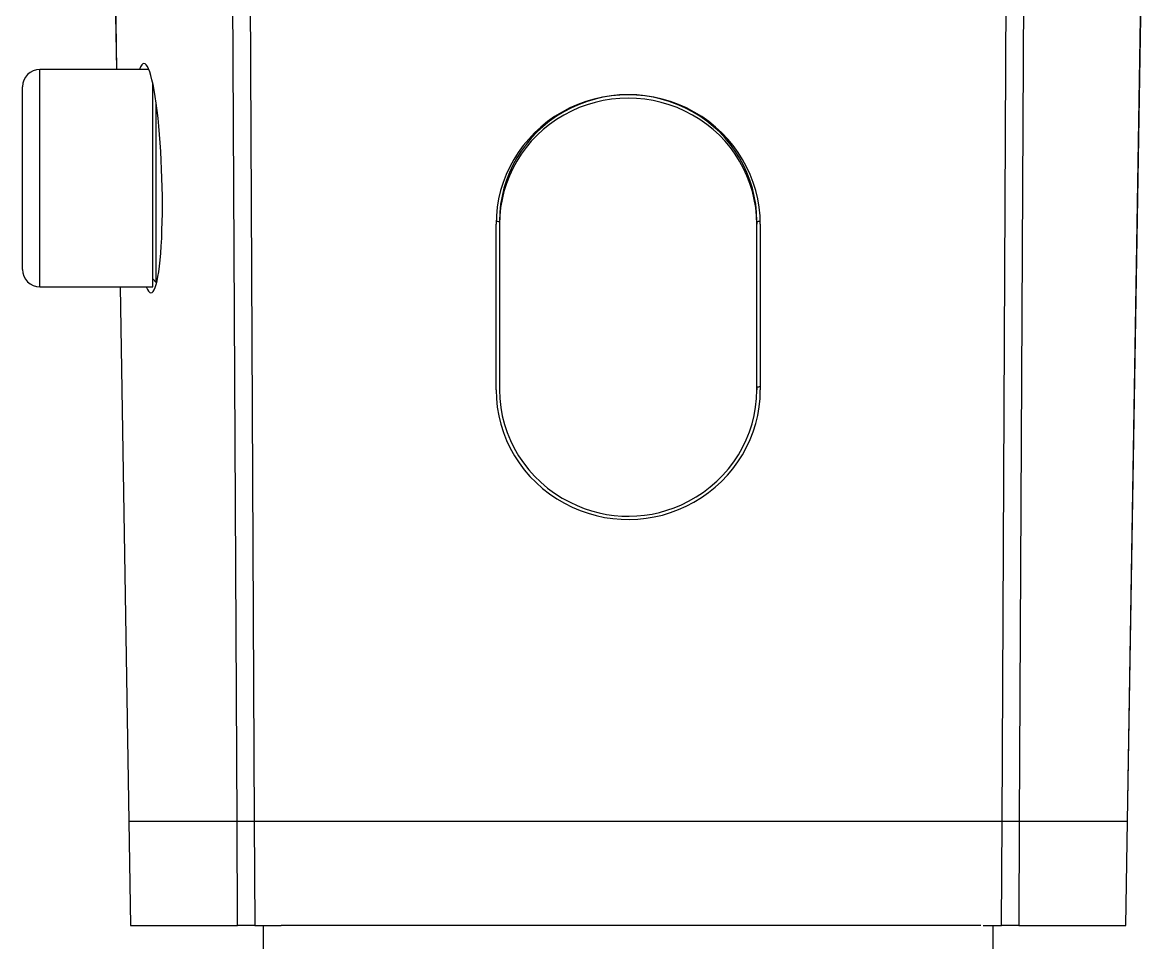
# Model space of a CAD drawing. Extents: x 0 to 948, y 0 to 695.
# Drawn here: x 138.3 to 203.1, y 385.4 to 438.3 of the extents above; entities that cross this region are included whole.
import ezdxf

# ---------------------------------------------------------------- set-up
doc = ezdxf.new("R2010")
doc.units = 0
doc.header["$LTSCALE"] = 10
doc.header["$MEASUREMENT"] = 0
doc.layers.get('0').update_dxf_attribs({"linetype": 'CONTINUOUS'})
doc.layers.add('1', color=7, linetype='CONTINUOUS')
doc.layers.add('레이어 1', color=7, linetype='CONTINUOUS')

msp = doc.modelspace()

# ---------------------------------------------------------------- linework, layer by layer
at = {"lineweight": -3, "ltscale": 0.5}
for centre, radius, start, end in [((173.136, 417.37), 7.664, 241.46005, 299.53868), ((173.137, 417.256), 7.365, 242.97056, 298.02816)]:
    msp.add_arc(centre, radius, start, end, dxfattribs=at)
at = {"layer": '1', "color": 7, "linetype": 'Continuous', "lineweight": -3}
for p, q in [((145.563, 435.593), (139.298, 435.593)), ((139.298, 423.093), (139.298, 435.593)), ((138.298, 424.093), (138.298, 434.593)), ((145.792, 423.093), (145.792, 434.78)), ((145.992, 423.343), (145.992, 433.602)), ((145.792, 423.543), (145.992, 423.343)), ((145.992, 423.343), (146.017, 423.343)), ((139.298, 423.093), (145.792, 423.093))]:
    msp.add_line(p, q, dxfattribs=at)
for centre, start, end in [((139.298, 434.593), 90, 180), ((139.298, 424.093), 180, 270)]:
    msp.add_arc(centre, 1, start, end, dxfattribs=at)
msp.add_ellipse((145.487, 429.341), major_axis=(-0.205, 6.6), ratio=0.125894, start_param=2.809885, end_param=6.605617, dxfattribs=at)
at = {"layer": '레이어 1', "lineweight": -3}
for p, q in [((151.186, 481.095), (151.627, 392.352)), ((194.643, 392.352), (195.084, 481.095)), ((150.636, 392.352), (150.198, 480.567)), ((196.072, 480.567), (195.634, 392.352)), ((143.15, 469.489), (143.701, 435.593)), ((143.159, 469.421), (143.709, 435.593)), ((201.858, 392.352), (203.111, 469.421)), ((201.866, 392.352), (203.12, 469.489)), ((165.535, 417.17), (165.535, 426.685)), ((165.735, 426.873), (165.735, 426.685)), ((165.735, 426.685), (165.735, 417.17)), ((180.535, 417.358), (180.535, 426.873)), ((180.535, 426.873), (180.535, 426.685)), ((180.535, 417.17), (180.535, 426.685)), ((180.735, 426.685), (180.735, 417.17)), ((143.905, 423.093), (144.405, 392.352)), ((143.913, 423.093), (144.413, 392.352)), ((180.735, 417.485), (180.735, 417.17)), ((180.535, 417.358), (180.535, 417.17)), ((144.404, 392.352), (144.502, 386.352)), ((144.412, 392.352), (144.51, 386.352)), ((144.413, 392.352), (201.866, 392.352)), ((150.666, 386.352), (150.636, 392.352)), ((151.627, 392.352), (151.657, 386.352)), ((194.613, 386.352), (194.643, 392.352)), ((195.634, 392.352), (195.604, 386.352)), ((201.76, 386.352), (201.858, 392.352)), ((201.768, 386.352), (201.866, 392.352)), ((201.858, 392.352), (201.866, 392.352)), ((201.866, 392.352), (201.858, 392.352)), ((144.502, 386.352), (144.51, 386.352)), ((144.51, 386.352), (150.666, 386.352)), ((151.657, 386.352), (150.666, 386.352)), ((151.657, 386.352), (153.182, 386.352)), ((152.135, 386.352), (152.135, 383.352)), ((193.425, 386.352), (153.181, 386.352)), ((193.559, 386.352), (194.613, 386.352)), ((194.135, 383.352), (194.135, 386.352)), ((195.604, 386.352), (194.613, 386.352)), ((195.604, 386.352), (201.76, 386.352)), ((201.76, 386.352), (201.768, 386.352))]:
    msp.add_line(p, q, dxfattribs=at)
for centre, major_axis, ratio, start_param, end_param in [((173.135, 426.873), (-7.4, 0), 0.980937, 3.141599, 6.283192), ((173.135, 426.685), (-7.6, 0), 0.980937, 3.1416, 6.283193), ((173.135, 426.685), (-7.4, 0), 0.980937, 3.141599, 6.283192), ((168.112, 431.612), (0.643, -0.615), 0.145045, 4.123171, 4.211627), ((177.852, 431.914), (-0.603, -0.654), 0.136262, 2.062961, 2.139735), ((166.245, 426.987), (0.89, 0), 0.198878, 3.788893, 4.102258), ((180.025, 426.987), (-0.89, 0), 0.198878, 2.180888, 2.489433), ((173.135, 417.17), (-7.6, 0), 0.980937, 0.000008, 1.068149), ((173.135, 417.17), (-7.4, 0), 0.980937, 0.000006, 1.101675), ((173.135, 417.17), (-7.4, 0), 0.980937, 2.057701, 3.141599), ((173.135, 417.17), (-7.6, 0), 0.980937, 2.091228, 3.1416), ((180.025, 417.472), (-0.89, 0), 0.198878, 2.180902, 2.494261)]:
    msp.add_ellipse(centre, major_axis=major_axis, ratio=ratio, start_param=start_param, end_param=end_param, dxfattribs=at)

doc.saveas('drawing.dxf')
